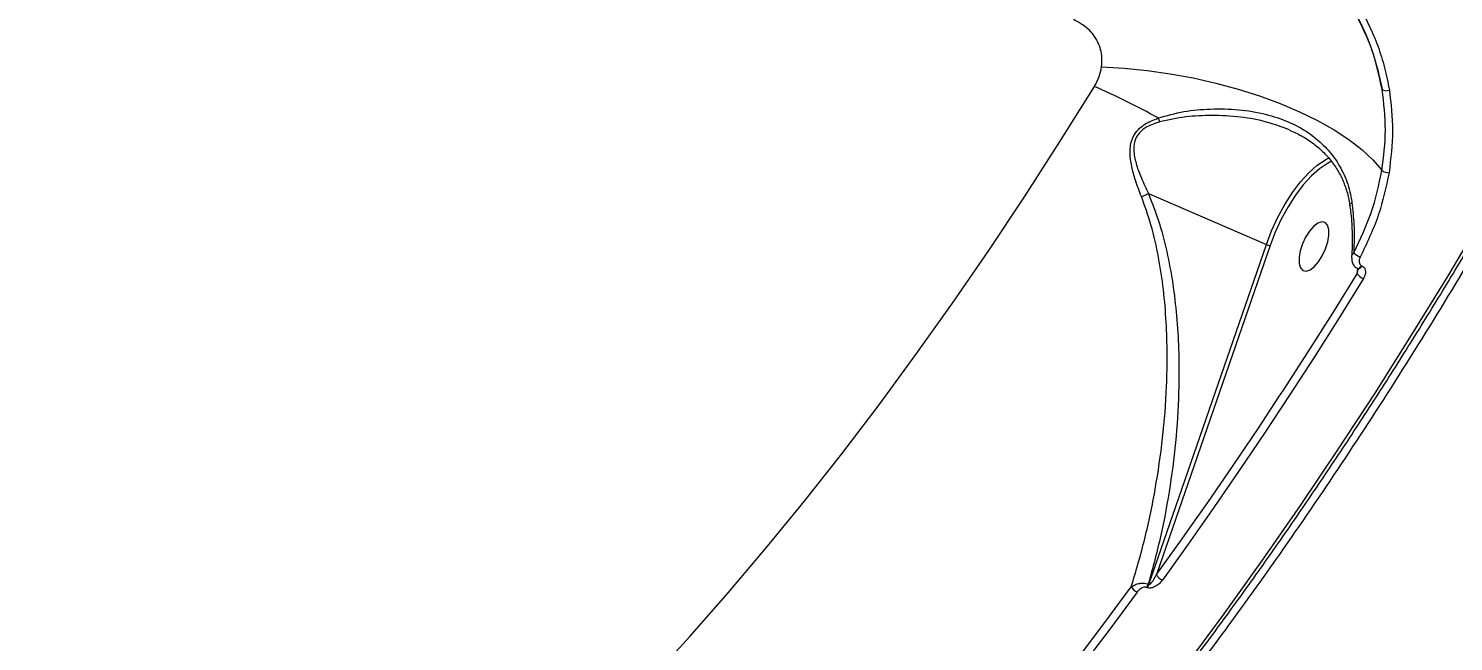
# Model space of a CAD drawing. Header units: millimetres. Extents: x -6104 to 7803, y -6013 to 4803.
# Drawn here: x 1548.4 to 1790.3, y -2417.8 to -2313.8 of the extents above; entities that cross this region are included whole.
import ezdxf

# ---------------------------------------------------------------- set-up
doc = ezdxf.new("R2010")
doc.units = ezdxf.units.MM
for name, color, linetype in [('DIKOM_ОБЪЕКТ', 7, 'Continuous'), ('DIKOM_РАЗМЕР_ЗОНА', 7, 'Continuous'), ('DIKOM_РАЗМЕР_ОБЪЕКТА', 7, 'Continuous')]:
    doc.layers.add(name, color=color, linetype=linetype)
doc.styles.add('style1', font='arial.ttf', dxfattribs={"width": 0.8})
doc.dimstyles.new('1-50', dxfattribs={"dimtxt": 300, "dimasz": 200, "dimexe": 100, "dimexo": 0, "dimgap": 100, "dimtad": 1, "dimtxsty": 'style1', "dimcen": 200, "dimclrd": 7, "dimclre": 7, "dimclrt": 7, "dimadec": 1, "dimazin": 2, "dimtfac": 1, "dimtmove": 0, "dimatfit": 2, "dimfxl": 0, "dimlwd": 25, "dimlwe": 18, "dimarcsym": 0})

# ---------------------------------------------------------------- blocks, each defined once
blk = doc.blocks.new('*D10')
at = {"layer": 'Defpoints', "color": 0, "transparency": 16777216}
for p in [(-4094.65, -224.49), (3111.63, -1726.03), (3111.63, -4948.58)]:
    blk.add_point(p, dxfattribs=at)
at = {"layer": 'DIKOM_РАЗМЕР_ОБЪЕКТА', "color": 7, "lineweight": 18, "transparency": 16777216}
for p, q in [((-4094.65, -224.49), (-4094.65, -5048.58)), ((3111.63, -1726.03), (3111.63, -5048.58))]:
    blk.add_line(p, q, dxfattribs=at)
at = {"layer": 'DIKOM_РАЗМЕР_ОБЪЕКТА', "color": 7, "lineweight": 25, "transparency": 16777216}
blk.add_line((-3894.65, -4948.58), (2911.63, -4948.58), dxfattribs=at)
at = {"layer": 'DIKOM_РАЗМЕР_ОБЪЕКТА', "color": 7, "transparency": 16777216}
for points in [[(-3894.65, -4915.24), (-3894.65, -4981.91), (-4094.65, -4948.58)], [(2911.63, -4915.24), (2911.63, -4981.91), (3111.63, -4948.58)]]:
    blk.add_solid(points, dxfattribs=at)
at = {"layer": 'DIKOM_РАЗМЕР_ОБЪЕКТА', "color": 7, "transparency": 16777216, "insert": (-134.24, -4695.4), "char_height": 300, "attachment_point": 5, "style": 'style1'}
blk.add_mtext('7200', dxfattribs=at)
blk = doc.blocks.new('*D12')
at = {"layer": 'Defpoints', "color": 0, "transparency": 16777216}
for p in [(-6103.62, -69.94), (4675.35, -1132.87), (4675.35, -5913.06)]:
    blk.add_point(p, dxfattribs=at)
at = {"layer": 'DIKOM_РАЗМЕР_ЗОНА', "color": 7, "lineweight": 18, "transparency": 16777216}
for p, q in [((-6103.62, -69.94), (-6103.62, -6013.06)), ((4675.35, -1132.87), (4675.35, -6013.06))]:
    blk.add_line(p, q, dxfattribs=at)
at = {"layer": 'DIKOM_РАЗМЕР_ЗОНА', "color": 7, "lineweight": 25, "transparency": 16777216}
blk.add_line((-5903.62, -5913.06), (4475.35, -5913.06), dxfattribs=at)
at = {"layer": 'DIKOM_РАЗМЕР_ЗОНА', "color": 7, "transparency": 16777216}
for points in [[(-5903.62, -5879.73), (-5903.62, -5946.4), (-6103.62, -5913.06)], [(4475.35, -5879.73), (4475.35, -5946.4), (4675.35, -5913.06)]]:
    blk.add_solid(points, dxfattribs=at)
at = {"layer": 'DIKOM_РАЗМЕР_ЗОНА', "color": 7, "transparency": 16777216, "insert": (271.51, -5659.89), "char_height": 300, "attachment_point": 5, "style": 'style1'}
blk.add_mtext('10800', dxfattribs=at)

msp = doc.modelspace()

# ---------------------------------------------------------------- linework, layer by layer
at = {"layer": 'DIKOM_ОБЪЕКТ', "color": 7, "linetype": 'Continuous', "lineweight": 15}
for p, q in [((1768.844, -2335.897), (1769.249, -2335.698)), ((1738.559, -2341.751), (1758.571, -2350.418)), ((1738.632, -2408.1), (1758.571, -2350.418)), ((1759.215, -2350.603), (1739.917, -2406.432)), ((1774.737, -2354.01), (1774.809, -2354.041)), ((1773.97, -2355.393), (1774.104, -2354.492)), ((1774.079, -2354.481), (1774.151, -2354.513)), ((1774.141, -2354.511), (1774.151, -2354.513)), ((1774.151, -2354.513), (1774.176, -2354.521)), ((1738.342, -2408.663), (1738.241, -2408.619)), ((1738.531, -2408.057), (1738.632, -2408.1))]:
    msp.add_line(p, q, dxfattribs=at)
at = {"layer": 'DIKOM_ОБЪЕКТ', "color": 7, "linetype": 'Continuous', "lineweight": 15, "flags": 128}
for points in [[(1730.6, -2320.291), (1734.427, -2320.502), (1738.32, -2320.887), (1742.241, -2321.44), (1746.15, -2322.156), (1750.01, -2323.028), (1753.781, -2324.048), (1757.428, -2325.206), (1760.913, -2326.49), (1764.204, -2327.887), (1767.266, -2329.383), (1770.069, -2330.965), (1772.587, -2332.616), (1774.795, -2334.319), (1776.669, -2336.059), (1778.193, -2337.818)], [(1654.171, -2424.082), (1660.701, -2416.93), (1667.202, -2409.531), (1673.67, -2401.892), (1680.098, -2394.021), (1686.48, -2385.923), (1692.81, -2377.608), (1699.083, -2369.083), (1705.292, -2360.356), (1711.432, -2351.434), (1717.497, -2342.326), (1723.481, -2333.041), (1729.38, -2323.588)], [(1758.571, -2350.418), (1759.467, -2348.07), (1760.521, -2345.781), (1761.709, -2343.604), (1763.003, -2341.589), (1764.373, -2339.785), (1765.787, -2338.233), (1767.211, -2336.969), (1768.612, -2336.024), (1768.844, -2335.897)], [(1769.659, -2336.287), (1768.952, -2336.644), (1767.593, -2337.561), (1766.212, -2338.787), (1764.841, -2340.292), (1763.513, -2342.042), (1762.258, -2343.996), (1761.106, -2346.107), (1760.084, -2348.327), (1759.215, -2350.603)], [(1744.834, -2421.962), (1751.407, -2413.084), (1757.919, -2404.004), (1764.364, -2394.728), (1770.735, -2385.264), (1777.029, -2375.621), (1783.239, -2365.806), (1789.36, -2355.828), (1795.387, -2345.695)], [(1764.325, -2351.515), (1764.134, -2352.648), (1764.147, -2353.627), (1764.364, -2354.373), (1764.766, -2354.826), (1765.321, -2354.948), (1765.984, -2354.73), (1766.702, -2354.189), (1767.416, -2353.37), (1768.068, -2352.338), (1768.606, -2351.177), (1768.986, -2349.982), (1769.177, -2348.849), (1769.164, -2347.87), (1768.947, -2347.124), (1768.545, -2346.671), (1767.99, -2346.549), (1767.327, -2346.767), (1766.609, -2347.308), (1765.895, -2348.127), (1765.243, -2349.159), (1764.705, -2350.319), (1764.325, -2351.515)], [(1774.08, -2354.482), (1774.129, -2354.496), (1774.269, -2354.476), (1774.425, -2354.383), (1774.585, -2354.223), (1774.737, -2354.01)], [(1774.176, -2354.521), (1774.201, -2354.527), (1774.341, -2354.507), (1774.497, -2354.414), (1774.657, -2354.254), (1774.809, -2354.041)], [(1775.053, -2356.201), (1770.914, -2362.874), (1766.735, -2369.473), (1762.518, -2375.995), (1758.265, -2382.437), (1753.977, -2388.797), (1749.655, -2395.073), (1745.302, -2401.262), (1740.919, -2407.361)], [(1760.715, -2376.285), (1761.465, -2375.14), (1765.672, -2368.634), (1769.841, -2362.051), (1773.97, -2355.393)], [(1745.582, -2398.523), (1748.632, -2394.173), (1752.944, -2387.912), (1757.222, -2381.567), (1760.715, -2376.285)], [(1739.917, -2406.432), (1744.289, -2400.347), (1745.582, -2398.523)], [(1697.817, -2455.482), (1702.617, -2450.016), (1707.401, -2444.43), (1712.167, -2438.726), (1716.912, -2432.907), (1721.634, -2426.976), (1726.333, -2420.935), (1731.005, -2414.787), (1735.648, -2408.533)], [(1736.63, -2409.426), (1731.976, -2415.694), (1727.294, -2421.856), (1722.586, -2427.91), (1717.852, -2433.854), (1713.097, -2439.686), (1708.321, -2445.402), (1703.526, -2451), (1698.715, -2456.479)]]:
    msp.add_lwpolyline(points, dxfattribs=at)
at = {"layer": 'DIKOM_ОБЪЕКТ', "color": 7, "linetype": 'Continuous', "lineweight": 15}
for centre, radius, start, end in [((1679.881, -2437.061), 123.799, 60.8454, 66.43254), ((1778.952, -2322.913), 1.403, 239.03847, 290.91837), ((1751.018, -2324.982), 11.529, 200.11124, 203.64158), ((1779.343, -2336.409), 1.818, 230.78833, 271.82323), ((1759.515, -2348.353), 2.27, 245.43981, 262.42598), ((1775.292, -2350.138), 2.523, 221.86648, 251.93175), ((1776.016, -2353.778), 2.607, 218.27924, 248.31667), ((1741.616, -2405.605), 1.889, 205.95303, 248.35927), ((1737.363, -2407.634), 1.936, 207.66475, 247.76572), ((1736.475, -2407.353), 2.173, 324.35475, 341.09562), ((1736.572, -2407.395), 2.177, 324.37048, 341.07989)]:
    msp.add_arc(centre, radius, start, end, dxfattribs=at)
for points, knots in [([(1873.825, -1806.548), (1873.842, -1806.564), (1876.538, -1809.059), (1881.369, -1815.112), (1888.203, -1824.786), (1894.232, -1835.629), (1899.542, -1847.398), (1904.123, -1860.059), (1908.055, -1873.807), (1911.294, -1888.644), (1913.813, -1904.542), (1915.556, -1921.152), (1916.535, -1938.399), (1916.779, -1956.198), (1916.292, -1974.838), (1915.043, -1994.291), (1913.019, -2014.507), (1910.264, -2035.041), (1906.805, -2055.815), (1902.683, -2076.747), (1897.832, -2098.179), (1892.236, -2120.056), (1885.898, -2142.311), (1878.956, -2164.454), (1871.449, -2186.412), (1863.426, -2208.118), (1854.758, -2229.924), (1845.445, -2251.758), (1835.507, -2273.543), (1825.599, -2293.898), (1815.835, -2312.82), (1806.309, -2330.339), (1796.453, -2347.552), (1786.29, -2364.407), (1775.93, -2380.724), (1765.426, -2396.425), (1755.925, -2409.954), (1749.859, -2418.139), (1747.389, -2421.472)], [0, 0, 0, 0, 0.0001878, 0.0303399, 0.0605166, 0.0906687, 0.1199697, 0.1492932, 0.1785943, 0.2087463, 0.238923, 0.2690751, 0.2983757, 0.3276989, 0.3569995, 0.3871513, 0.4173276, 0.4474793, 0.4767801, 0.5061036, 0.5354043, 0.5655563, 0.5957329, 0.6258848, 0.6551856, 0.6845091, 0.7138099, 0.7439618, 0.7741383, 0.8042902, 0.8297913, 0.8553221, 0.880853, 0.9066258, 0.9323986, 0.9575223, 0.9827031, 1, 1, 1, 1]), ([(1544.662, -2564.298), (1545.079, -2564.31), (1547.286, -2564.371), (1551.381, -2564.191), (1556.945, -2563.745), (1562.609, -2562.979), (1568.358, -2561.924), (1574.19, -2560.573), (1580.1, -2558.929), (1586.083, -2556.993), (1592.135, -2554.767), (1598.251, -2552.252), (1604.426, -2549.45), (1610.656, -2546.363), (1616.936, -2542.994), (1623.261, -2539.346), (1629.626, -2535.421), (1636.026, -2531.223), (1642.457, -2526.753), (1648.914, -2522.018), (1655.392, -2517.019), (1661.887, -2511.76), (1668.392, -2506.246), (1674.904, -2500.481), (1681.418, -2494.469), (1687.929, -2488.214), (1694.432, -2481.722), (1700.922, -2474.998), (1707.395, -2468.045), (1713.844, -2460.871), (1720.267, -2453.479), (1726.658, -2445.876), (1733.012, -2438.067), (1739.323, -2430.058), (1745.589, -2421.856), (1751.804, -2413.466), (1757.964, -2404.894), (1764.063, -2396.148), (1770.097, -2387.234), (1776.062, -2378.157), (1781.954, -2368.926), (1787.767, -2359.547), (1793.498, -2350.028), (1799.141, -2340.374), (1804.695, -2330.595), (1810.151, -2320.695), (1814.919, -2311.8), (1817.841, -2306.181), (1819.01, -2303.934)], [0, 0, 0, 0, 0.0051792, 0.02739, 0.049613, 0.0718476, 0.0940928, 0.1163476, 0.1386106, 0.1608803, 0.1831557, 0.2054353, 0.2277182, 0.2500034, 0.2722902, 0.2945781, 0.3168661, 0.3391542, 0.3614417, 0.3837286, 0.4060146, 0.4283, 0.450584, 0.4728671, 0.4951491, 0.5174301, 0.5397101, 0.5619887, 0.5842667, 0.6065438, 0.6288198, 0.6510946, 0.6733692, 0.6956425, 0.7179153, 0.7401874, 0.7624589, 0.7847299, 0.8070003, 0.82927, 0.8515394, 0.8738083, 0.8960771, 0.9183452, 0.9406131, 0.9628808, 0.9851481, 1, 1, 1, 1]), ([(1770.92, -2306.962), (1771.756, -2308.172), (1773.436, -2310.605), (1775.485, -2314.728), (1777.185, -2319.218), (1777.88, -2322.477), (1778.23, -2324.116)], [0, 0, 0, 0, 0.2373858, 0.4771583, 0.7370056, 1, 1, 1, 1]), ([(1778.23, -2324.116), (1777.706, -2321.697), (1776.911, -2318.034), (1774.955, -2313.464), (1773.213, -2310.16), (1771.801, -2308.133), (1771.105, -2307.134)], [0, 0, 0, 0, 0.3951705, 0.5986745, 0.8021784, 1, 1, 1, 1]), ([(1772.194, -2306.869), (1772.903, -2307.889), (1774.321, -2309.931), (1776.075, -2313.238), (1777.547, -2316.727), (1778.717, -2320.389), (1779.207, -2322.945), (1779.453, -2324.223)], [0, 0, 0, 0, 0.1976852, 0.3953883, 0.5930889, 0.7965409, 1, 1, 1, 1]), ([(1730.6, -2320.291), (1730.642, -2319.763), (1730.759, -2318.284), (1730.071, -2315.96), (1728.397, -2313.637), (1726.673, -2312.688), (1725.803, -2312.209)], [0, 0, 0, 0, 0.1529673, 0.4283759, 0.7114416, 1, 1, 1, 1]), ([(1729.38, -2323.588), (1729.409, -2323.539), (1729.731, -2323.007), (1730.263, -2321.921), (1730.486, -2320.841), (1730.6, -2320.291)], [0, 0, 0, 0, 0.046777, 0.5142631, 1, 1, 1, 1]), ([(1778.193, -2337.818), (1778.479, -2335.538), (1779.057, -2330.924), (1778.508, -2326.403), (1778.23, -2324.116)], [0, 0, 0, 0, 0.4941566, 1, 1, 1, 1]), ([(1779.453, -2324.223), (1779.73, -2326.506), (1780.29, -2331.126), (1779.699, -2335.841), (1779.4, -2338.227)], [0, 0, 0, 0, 0.4941757, 1, 1, 1, 1]), ([(1740.192, -2328.946), (1741.651, -2328.539), (1744.572, -2327.723), (1749.207, -2327.351), (1753.881, -2327.437), (1758.335, -2328.175), (1762.323, -2329.5), (1765.615, -2331.271), (1768.311, -2333.471), (1770.438, -2335.986), (1772.03, -2338.942), (1772.818, -2341.473), (1773.05, -2342.975), (1773.102, -2343.312)], [0, 0, 0, 0, 0.1039358, 0.2080559, 0.3213702, 0.4346164, 0.5351342, 0.6355714, 0.7202652, 0.8048975, 0.8901522, 0.9753344, 1, 1, 1, 1]), ([(1737.366, -2342.293), (1737.01, -2341.372), (1736.356, -2339.678), (1735.658, -2337.158), (1735.334, -2334.881), (1735.572, -2332.794), (1736.498, -2331.127), (1738.086, -2329.802), (1739.424, -2329.258), (1740.192, -2328.946)], [0, 0, 0, 0, 0.1839933, 0.3384116, 0.4956196, 0.6241655, 0.7374564, 0.8492113, 1, 1, 1, 1]), ([(1740.457, -2329.605), (1739.715, -2329.847), (1738.444, -2330.262), (1737.016, -2331.33), (1736.446, -2332.259), (1736.082, -2333.335), (1736.018, -2334.847), (1736.491, -2336.95), (1737.383, -2339.296), (1738.143, -2340.883), (1738.559, -2341.751)], [0, 0, 0, 0, 0.1504047, 0.2579126, 0.3420726, 0.3655584, 0.4905037, 0.6488148, 0.8079304, 1, 1, 1, 1]), ([(1762.498, -2330.98), (1761.271, -2330.513), (1758.628, -2329.508), (1754.165, -2328.711), (1749.498, -2328.449), (1744.861, -2328.65), (1741.934, -2329.285), (1740.457, -2329.605)], [0, 0, 0, 0, 0.1832147, 0.3947367, 0.611182, 0.803789, 1, 1, 1, 1]), ([(1762.497, -2330.986), (1763.186, -2331.299), (1764.628, -2331.954), (1766.576, -2333.245), (1768.349, -2334.775), (1769.841, -2336.49), (1771.042, -2338.363), (1771.936, -2340.374), (1772.506, -2342.177), (1772.657, -2343.348), (1772.712, -2343.769)], [0, 0, 0, 0, 0.13117091, 0.27441339, 0.41378764, 0.55007431, 0.68079842, 0.8075895, 0.93092443, 1, 1, 1, 1]), ([(1773.414, -2351.822), (1774.49, -2349.584), (1776.671, -2345.052), (1777.681, -2340.249), (1778.193, -2337.818)], [0, 0, 0, 0, 0.493765, 1, 1, 1, 1]), ([(1779.4, -2338.227), (1778.891, -2340.65), (1777.861, -2345.557), (1775.636, -2350.191), (1774.51, -2352.537)], [0, 0, 0, 0, 0.4937608, 1, 1, 1, 1]), ([(1737.366, -2342.293), (1737.404, -2342.278), (1737.606, -2342.202), (1738.023, -2342.027), (1738.363, -2341.849), (1738.551, -2341.751)], [0, 0, 0, 0, 0.092593, 0.4978207, 1, 1, 1, 1]), ([(1738.551, -2341.751), (1739.21, -2343.45), (1740.534, -2346.869), (1741.866, -2352.255), (1742.832, -2357.723), (1743.437, -2363.265), (1743.737, -2368.873), (1743.752, -2375.454), (1743.334, -2382.958), (1742.3, -2391.387), (1740.763, -2399.792), (1739.275, -2405.302), (1738.531, -2408.057)], [0, 0, 0, 0, 0.0822804, 0.1655637, 0.2475149, 0.3294897, 0.4129248, 0.4963683, 0.6209042, 0.7454521, 0.8727278, 1, 1, 1, 1]), ([(1738.559, -2341.751), (1738.558, -2341.751), (1738.556, -2341.75), (1738.554, -2341.75), (1738.552, -2341.75), (1738.551, -2341.751)], [0, 0, 0, 0, 0.4112743, 0.7488737, 1, 1, 1, 1]), ([(1735.648, -2408.533), (1736.45, -2405.799), (1738.053, -2400.332), (1739.801, -2391.866), (1741.059, -2383.243), (1741.789, -2373.775), (1741.763, -2365.355), (1741.154, -2358.07), (1740.322, -2352.549), (1739.143, -2347.234), (1737.935, -2343.876), (1737.366, -2342.293)], [0, 0, 0, 0, 0.1269751, 0.2539553, 0.3836715, 0.5133756, 0.6746737, 0.7565622, 0.8384281, 0.9238216, 1, 1, 1, 1]), ([(1772.719, -2343.752), (1772.77, -2344.088), (1773, -2345.588), (1773.137, -2348.218), (1773.186, -2350.856), (1773.063, -2352.305), (1773.033, -2352.652)], [0, 0, 0, 0, 0.1108733, 0.4945116, 0.8787941, 1, 1, 1, 1]), ([(1772.768, -2343.758), (1772.758, -2343.741), (1772.712, -2343.657), (1772.832, -2343.506), (1772.998, -2343.374), (1773.088, -2343.32), (1773.102, -2343.312)], [0, 0, 0, 0, 0.1294376, 0.6367251, 0.943625, 1, 1, 1, 1]), ([(1773.102, -2343.312), (1773.237, -2344.569), (1773.547, -2347.447), (1773.462, -2350.245), (1773.414, -2351.822)], [0, 0, 0, 0, 0.4365648, 1, 1, 1, 1]), ([(1773.062, -2352.681), (1773.067, -2352.92), (1773.078, -2353.371), (1773.38, -2353.956), (1773.736, -2354.337), (1774.011, -2354.427), (1774.092, -2354.454)], [0, 0, 0, 0, 0.3242577, 0.6131496, 0.8863346, 1, 1, 1, 1]), ([(1773.076, -2352.677), (1773.091, -2352.531), (1773.122, -2352.236), (1773.316, -2351.961), (1773.414, -2351.822)], [0, 0, 0, 0, 0.49467, 1, 1, 1, 1]), ([(1774.51, -2352.537), (1774.446, -2352.683), (1774.319, -2352.974), (1774.301, -2353.393), (1774.402, -2353.716), (1774.558, -2353.914), (1774.686, -2353.983), (1774.737, -2354.01)], [0, 0, 0, 0, 0.27178592, 0.5388593, 0.73759347, 0.89663972, 1, 1, 1, 1]), ([(1774.809, -2354.041), (1774.916, -2354.104), (1775.131, -2354.228), (1775.342, -2354.577), (1775.436, -2355.065), (1775.345, -2355.647), (1775.145, -2356.026), (1775.053, -2356.201)], [0, 0, 0, 0, 0.1522586, 0.3040391, 0.5080026, 0.7732181, 1, 1, 1, 1]), ([(1773.97, -2355.393), (1774.014, -2355.258), (1774.085, -2355.042), (1774.114, -2354.815), (1774.125, -2354.729)], [0, 0, 0, 0, 0.6242427, 1, 1, 1, 1]), ([(1774.13, -2354.499), (1774.128, -2354.496), (1774.12, -2354.485), (1774.145, -2354.571), (1774.152, -2354.664), (1774.134, -2354.728), (1774.134, -2354.731)], [0, 0, 0, 0, 0.1948649, 0.57576, 0.9849385, 1, 1, 1, 1]), ([(1738.632, -2408.1), (1738.647, -2408.105), (1738.68, -2408.114), (1738.752, -2408.096), (1738.907, -2408.006), (1739.381, -2407.49), (1739.677, -2406.906), (1739.917, -2406.432)], [0, 0, 0, 0, 0.0232306, 0.0519021, 0.1041995, 0.273325, 1, 1, 1, 1]), ([(1735.648, -2408.533), (1735.846, -2408.396), (1736.235, -2408.127), (1736.974, -2407.918), (1737.614, -2407.874), (1738.123, -2407.923), (1738.393, -2408.011), (1738.531, -2408.057)], [0, 0, 0, 0, 0.2736405, 0.5372379, 0.720792, 0.8565389, 1, 1, 1, 1]), ([(1738.241, -2408.619), (1738.171, -2408.598), (1738.03, -2408.555), (1737.754, -2408.585), (1737.395, -2408.717), (1736.981, -2409.003), (1736.751, -2409.281), (1736.63, -2409.426)], [0, 0, 0, 0, 0.1189682, 0.2374318, 0.412315, 0.6910563, 1, 1, 1, 1]), ([(1740.919, -2407.361), (1740.725, -2407.595), (1740.354, -2408.044), (1739.683, -2408.503), (1739.106, -2408.714), (1738.67, -2408.761), (1738.451, -2408.696), (1738.342, -2408.663)], [0, 0, 0, 0, 0.3089283, 0.5923618, 0.7697777, 0.8845277, 1, 1, 1, 1])]:
    msp.add_open_spline(points, degree=3, knots=knots, dxfattribs=at)

# ---------------------------------------------------------------- dimensions: what is measured, and where the dimension line sits
at = {"layer": 'DIKOM_РАЗМЕР_ЗОНА'}
dim = msp.add_linear_dim(base=(4675.352, -5913.064), p1=(-6103.623, -69.942), p2=(4675.352, -1132.872), text='10800', dimstyle='1-50', dxfattribs=at)
dim.commit()
dim.dimension.update_dxf_attribs({"geometry": '*D12', "text_midpoint": (271.508, -5913.064), "dimtype": 160})
at = {"layer": 'DIKOM_РАЗМЕР_ОБЪЕКТА'}
dim = msp.add_linear_dim(base=(3111.629, -4948.576), p1=(-4094.654, -224.488), p2=(3111.629, -1726.033), text='7200', dimstyle='1-50', dxfattribs=at)
dim.commit()
dim.dimension.update_dxf_attribs({"geometry": '*D10', "text_midpoint": (-134.242, -4948.576), "dimtype": 160})

doc.saveas('drawing.dxf')
